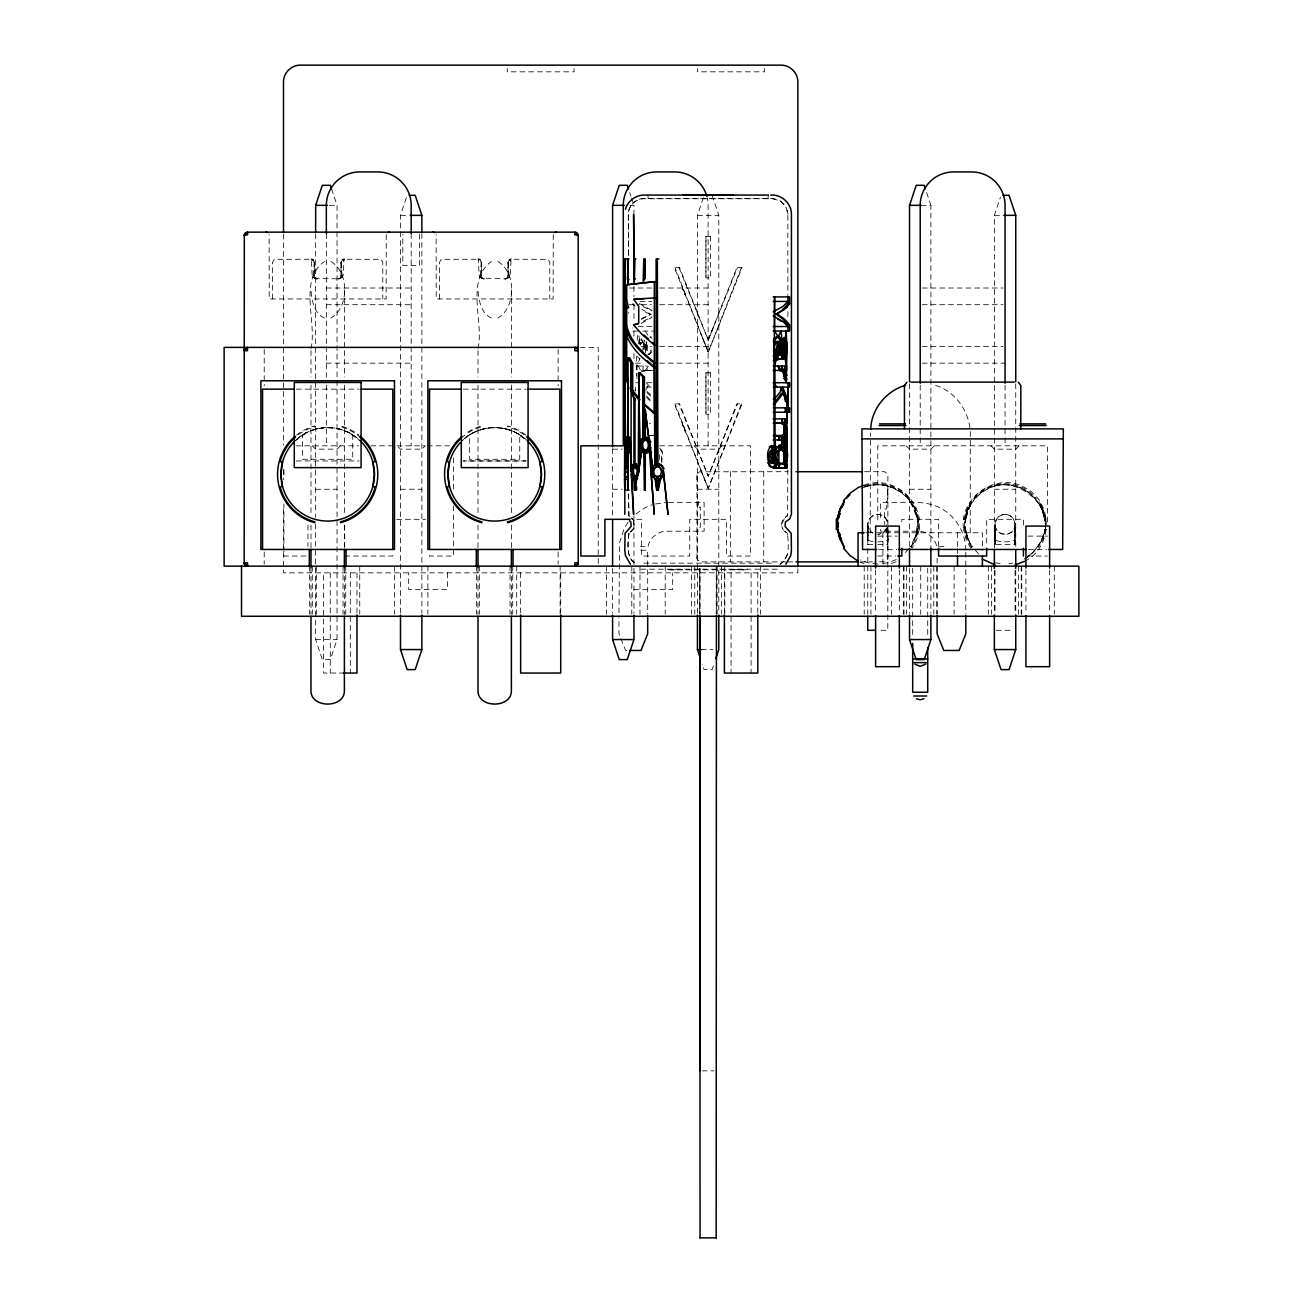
<?xml version="1.0" encoding="UTF-8"?>
<svg xmlns="http://www.w3.org/2000/svg" width="1303" height="1303" viewBox="0 0 1303 1303"><rect width="100%" height="100%" fill="white"/><g stroke="black" fill="none" stroke-linecap="round" stroke-linejoin="round"><path stroke-width="0.75" stroke-dasharray="5 3.75" d="M337.705 278.907A3.339 3.339 0 0 0 341.044 275.568L341.044 262.212L342.884 259.232L381.127 259.33L382.789 262.212L382.789 298.957M504.701 278.907A3.339 3.339 0 0 0 508.04 275.568L508.04 262.212L509.88 259.232L548.123 259.33L549.801 262.212L549.801 298.957M636.955 378.603L636.613 354.823M699.776 613.29L699.776 568.531L699.792 613.925M716.227 613.957L716.227 566.496M970.23 532.764L970.312 432.889C969.611 411.031 954.643 390.02 933.029 384.662M870.192 532.764L870.453 432.889M628.714 313.209L628.714 312.166M272.571 298.957L272.571 262.212L274.233 259.33L312.476 259.232L314.316 262.212L314.43 276.431M439.567 298.957L439.567 262.212L441.245 259.33L479.488 259.232L481.328 262.212L481.442 276.431M639.138 344.595L640.017 339.187L637.884 340.441L639.545 339.92L638.731 334.692M642.982 370.687L643.096 366.013L641.597 371.616L650.767 370.378M645.865 350.963L646.174 341.125M887.555 495.091C887.359 473.999 888.923 505.792 886.333 501.525L886.333 509.05L884.656 508.968L884.656 524.62M887.473 544.459L887.815 527.096L887.815 630.294L877.782 630.294M877.782 544.459L887.815 544.459L887.815 527.096M964.415 526.966L965.067 516.786L968.21 507.079L965.604 519.62L971.549 501.28C961.809 514.783 963.699 533.448 972.347 546.983C968.096 544.051 961.663 512.291 967.396 538.693L964.415 526.966L963.878 529.409M1027.057 557.163C1082.744 513.463 996.893 448.33 966.989 509.978L964.643 529.311L966.989 538.839L971.549 547.537L964.643 529.311L963.601 529.441C958.568 497.518 996.388 471.409 1024.451 487.436C1053.59 501.427 1053.59 547.39 1024.451 561.381M1014.728 544.459L1015.07 525.093L1015.07 544.459L995.02 544.459C995.573 535.207 990.329 515.467 1005.053 514.392C1019.76 515.467 1014.532 535.207 1015.07 544.459M995.02 544.459L995.02 525.093L995.362 539.931A10.017 2.59 0 0 0 1005.053 541.853A10.017 2.59 0 0 0 1014.728 539.931L1014.728 527.601M636.581 375.622L636.923 373.13M313.323 275.568L314.316 262.212L312.183 262.212L311.612 259.411L312.476 259.232M480.318 275.568L481.328 262.212L479.178 262.212L478.25 258.971L479.178 275.568L481.377 278.076L505.531 278.907L510.19 275.568L511.118 258.971M872.782 544.459L867.765 544.459L867.765 525.093L868.107 544.459M637.183 340.392L637.672 334.806M644.366 349.237L645.164 342.135M643.063 349.237L644.057 339.969M642.509 352.983L644.399 340.409M310.977 348.601C317.215 322.59 297.98 280.275 324.414 261.512M330.946 261.512C349.318 272.294 349.318 307.247 330.946 318.03M477.989 348.601C484.227 322.59 464.976 280.275 491.426 261.512M497.941 261.512C516.314 272.294 516.314 307.247 497.941 318.03M767.988 198.414L768.363 195.075M340.93 276.431L341.044 262.212L343.178 262.212L344.106 258.971L343.178 275.568L338.519 278.907L314.381 278.076L312.183 275.568L311.254 258.971M481.377 278.076L480.107 276.839M645.539 347.885L646.777 342.477L647.542 352.543M386.242 234.621L386.128 298.957L269.232 298.957L269.118 234.621M553.254 234.621L553.14 298.957L436.228 298.957L436.114 234.621M628.388 214.278L628.388 256.87L628.29 214.278C628.437 205.939 635.489 198.496 643.926 198.414L772.304 198.414L778.689 200.01M867.765 544.459C868.303 535.207 863.075 515.467 877.782 514.392C883.157 514.359 887.848 519.05 887.815 524.409M1015.07 524.409A10.017 10.017 0 0 1 1000.036 533.09A10.017 10.017 0 0 1 1000.036 515.727A10.017 10.017 0 0 1 1015.07 524.409C1015.558 537.276 994.547 537.276 995.02 524.409M781.963 523.203L784.601 518.301M646.467 349.839L647.428 343.715M872.782 541.511A10.017 2.59 0 0 1 868.107 539.931L868.107 527.601M995.362 539.931L995.362 527.601M1014.728 529.344L1015.07 527.096M636.874 369.971L636.874 366.013L639.985 358.39M887.473 532.113L887.815 530.272M1014.728 532.113L1015.07 530.272M864.883 486.964C876.854 482.599 890.861 484.814 901.106 492.322C911.172 490.71 925.423 548.319 914.625 507.079C918.696 516.949 920.113 528.839 915.455 538.693C921.384 511.981 914.641 543.872 910.488 546.983L918.208 529.311L915.846 509.978L911.286 501.28L918.208 519.506L915.504 536.673L911.286 547.537L915.846 538.839L918.208 529.311L919.234 529.441C923.778 500.222 891.545 473.95 864.036 485.302M659.693 459.568L659.432 452.581M638.389 343.699L639.219 340.637L639.268 344.432M661.484 461.001L661.598 451.946L659.888 448.085M645.588 352.608L646.581 342.819M919.234 529.441L916.823 539.214L912.149 548.123M640.148 345.279L642.721 341.842L642.363 337.477M628.795 533.464C628.193 543.563 625.407 557.863 636.043 564.085M787.843 469.797L787.566 515.874C781.881 518.138 779.813 525.321 783.494 530.256M887.473 535.728L887.815 534.425M1014.728 535.728L1015.07 534.425M963.601 519.376L964.643 519.506C969.269 497.388 991.469 479.683 1014.548 485.824C1027.025 489.114 1037.432 498.332 1042.205 510.32C1047.905 531.933 1043.898 513.968 1041.879 507.079L1046.211 519.408M650.881 350.816L651.191 352.559L648.829 354.335L651.223 349.693M646.777 342.477L645.816 345.507L646.939 350.947M400.493 613.045L400.493 215.353L407.171 195.32M331.565 188.935L337.037 205.337L337.037 639.545L330.359 659.595L322.33 659.595L315.652 639.545L315.652 523.887M697.431 613.045L697.431 215.353L704.109 195.32M713.344 665.963L712.122 669.612L704.109 669.612L702.284 664.139M994.352 548.123L994.352 215.353L1000.427 197.144M507.926 276.431L508.04 262.212L510.19 262.212L510.743 259.411L509.88 259.232M661.729 462.956L662.527 451.946L659.725 447.01M741.423 267.522L708.229 352.087L674.351 267.522L679.563 267.522L708.229 339.969L737.482 267.522M741.423 403.849L708.229 488.413L674.351 403.849L679.563 403.849L708.229 476.295L737.482 403.849M787.843 514.408L785.562 517.649M629.088 532.992C627.932 542.732 625.619 556.837 635.196 563.531M678.977 267.522L708.229 339.969L736.879 267.522L742.091 267.522L708.229 352.087L700.591 333.356M708.229 339.969L714.793 323.91M700.591 469.666L708.229 488.413L742.091 403.849L736.879 403.849L708.229 476.295L678.977 403.849M628.812 210.255C630.636 203.643 636.955 198.789 643.812 198.756L772.418 198.756L780.188 200.825L785.856 206.509M787.419 554.655L783.396 561.609L780.188 564.085M886.463 529.425A10.017 10.017 0 0 1 877.782 534.425L882.799 533.09L887.473 526.998M963.878 519.408L965.067 516.786M342.884 259.232L343.748 259.411M1024.158 559.166C1035.51 552.977 1041.814 541.299 1045.462 529.311C1045.071 519.799 1044.908 509.522 1038.556 501.28L1043.117 509.978L1044.012 516.982L1046.488 519.376M877.782 541.853A10.017 2.59 0 0 0 887.473 539.931L887.815 539.263M628.079 522.194L624.17 528.578L619.544 542.797L618.958 613.876M645.62 390.167L647.526 387.105L646.451 382.724L651.956 382.724M697.398 490.465L697.056 474.178L699.418 471.816L787.924 471.702M339.741 278.712C335.816 279.445 343.341 278.076 343.178 275.568L341.044 275.568M506.737 278.712C502.811 279.445 510.353 278.076 510.19 275.568L508.04 275.568M645.18 370.394L648.601 366.013L646.793 370.378L641.662 370.687M639.398 343.487L642.721 341.842M908.745 548.726L904.135 554.15M340.376 445.821L337.037 449.16L315.652 449.16L312.313 445.821M722.139 445.821L718.8 449.16L697.431 449.16L694.092 445.821M934.235 445.821L930.896 449.16L909.527 449.16L906.188 445.821M1019.076 445.821L1015.737 449.16L994.352 449.16L991.013 445.821M648.503 354.155L650.506 353.455L647.689 354.563M635.799 514.05L645.034 507.698L651.956 504.831M295.944 440.17C313.225 422.954 343.927 423.703 360.752 441.245L348.438 432.417M779.943 564.378C790.546 558.075 788.331 543.628 787.435 533.464L784.601 531.201M294.608 441.245L306.922 432.417M1025.086 558.498L1031.39 554.15L1037.742 546.983L1042.205 538.497L1045.022 529.262L1042.709 538.693L1043.768 536.983L1045.674 526.966L1046.211 529.409M630.668 531.836L634.072 527.731L633.567 520.418M896.252 559.59L887.652 562.831L881.74 563.58M342.005 259.867L344.383 258.874M510.239 259.085L509.001 259.867L511.379 258.874M641.239 323.356L651.337 317.753M641.255 319.414L651.011 314.202L641.923 309.511M473.917 432.417L469.634 434.827L469.634 459.275L519.734 459.275L519.734 434.827C501.785 423.589 476.491 425.837 461.62 441.245C479.048 423.117 510.434 423.214 527.748 441.245L515.451 432.417M641.548 318.551L651.011 314.202M643.21 321.255L651.907 316.873M630.359 532.161L634.317 527.813L633.763 520.255M887.555 531.64L886.333 532.064L886.333 524.539M697.398 502.111L698.62 501.704L698.62 508.3L700.281 506.753L700.281 526.835L699.418 528.709L697.919 528.481L697.398 534.556M650.083 352.494L651.581 351.875M861.12 488.544C881.773 478.022 906.269 490.368 915.846 509.978L918.208 519.506L919.234 519.376M891.545 563.515L897.197 561.381M639.968 342.787L641.385 342.738M342.249 276.839L340.979 278.076M509.261 276.839L507.991 278.076M313.632 429.713L317.981 428.557M480.628 429.713L484.993 428.557M312.134 259.085L313.355 259.867L310.977 258.874M655.604 503.968L666.729 502.502M478.624 259.411L480.367 259.867L477.989 258.874M943.958 546.169L936.857 547.276C935.554 538.269 927.166 531.103 918.061 531.217L880.649 531.217L880.649 529.295M777.223 569.183L639.007 569.183M1008.994 563.58L1012.936 563.075M670.589 569.834L682.625 569.509M668.602 569.834L747.629 569.834M647.005 370.378L643.91 370.394L653.65 370.378M648.324 435.642L653.65 435.625L650.897 435.609M329.252 205.337L337.037 205.337M630.082 205.337L633.958 205.337L633.958 213.448M921.188 205.337L930.896 205.337L930.896 548.237M400.493 215.353L408.262 215.353M697.431 215.353L718.8 215.353L718.8 613.045M994.352 215.353L1004.076 215.353M317.655 278.907A3.339 3.339 0 0 1 314.316 275.568L312.183 275.568C311.857 278.125 319.577 279.445 315.619 278.712M484.667 278.907A3.339 3.339 0 0 1 481.328 275.568L479.178 275.568C478.852 278.125 486.573 279.445 482.631 278.712M326.336 288.012L411.178 288.012M629.333 288.012L651.549 288.012M659.627 288.012L708.115 288.012M922.231 288.012L1003.033 288.012M639.985 301.433L651.826 301.433M633.763 303.974L632.248 303.974L636.304 306.889M326.336 304.707L411.178 304.707M629.333 304.707L639.431 304.707M641.451 304.707L651.549 304.707M659.627 304.707L708.115 304.707M922.231 304.707L1003.033 304.707M638.063 326.516L651.858 326.516M637.998 331.076L632.248 331.076L632.248 327.933M642.916 331.076L653.65 331.076M641.451 346.451L651.549 346.451M659.627 346.451L708.115 346.451M922.231 346.451L1003.033 346.451M580.193 347.38L598.224 347.38L598.224 442.597M326.336 363.162L411.178 363.162M635.392 363.162L643.47 363.162M659.627 363.162L708.115 363.162M922.231 363.162L1005.053 363.162M636.874 366.013L647.396 366.013M635.652 382.724L639.398 382.724M646.288 387.105L652.249 387.105M296.302 389.141L359.058 389.141M463.314 389.141L526.054 389.141M296.042 445.821L358.667 445.821M370.785 445.821L425.315 445.821L421.863 449.16L400.493 449.16L397.154 445.821M427.335 445.821L449.568 445.821M659.627 445.821L750.528 445.821L750.528 556.039L726.488 556.039L726.488 519.311L689.743 519.311L689.743 556.039L641.646 556.039L641.646 519.311L631.971 519.311M612.589 449.16L622.313 449.16M296.302 460.953L359.058 460.953M864.508 471.702L884.656 471.702L887.88 474.178L887.88 559.41L885.519 561.772L874.59 561.886M315.652 489.244L337.037 489.244M400.493 489.244L421.863 489.244M612.589 489.244L622.313 489.244M697.431 489.244L718.8 489.244M909.527 489.244L930.896 489.244M994.352 489.244L1015.737 489.244M668.683 502.502L704.125 502.502L704.125 531.217L666.729 531.217C657.624 531.103 649.22 538.269 647.917 547.276L640.832 546.169L640.506 550.257L647.689 550.257L647.689 613.876M396.682 519.311L425.69 519.311M865.811 532.764L874.199 532.764M876.821 532.764L982.381 532.764L982.381 550.436M877.603 536.103L897.36 536.103M1027.904 536.103L1047.661 536.103M878.678 549.459L896.887 549.459M1028.376 549.459L1046.57 549.459M305.977 556.039L283.924 556.039L283.924 503.935M344.709 556.039L392.806 556.039L392.806 552.179M877.782 556.039L895.829 556.039M1027.432 556.039L1047.465 556.039M785.921 561.886L700.281 561.886L697.056 559.28L697.398 545.68M787.924 561.886L793.983 561.886M860.485 561.886L872.57 561.886M643.812 563.157L772.418 563.157M633.942 589.542L672.69 589.542L672.69 572.848M996.372 630.294L1013.718 630.294M315.652 639.545L337.037 639.545M701.307 649.562L712.969 649.562M626.662 650.458L625.635 650.458L618.958 633.763L618.958 615.863M344.595 673.048L323.567 673.048L323.567 572.848M702.203 1070.854L714.011 1070.854M649.415 435.625L653.65 435.625M648.014 370.378L646.793 370.378L649.594 370.378M649.415 423.263L650.637 423.263M733.605 569.509L745.642 569.834M1046.488 529.441L1045.462 529.311L1043.117 538.839L1038.556 547.537L1038.54 545.664M995.183 562.831L1001.095 563.58M877.782 564.069L867.928 562.831L860.534 559.899M650.311 336.842L651.207 336.94M504.375 428.557L508.74 429.713M337.379 428.557L341.728 429.713M860.273 562.098L864.036 563.515M491.426 318.03C480.856 313.437 478.706 299.983 477.989 289.771M324.414 318.03C313.844 313.437 311.694 299.983 310.977 289.771M649.855 314.202L642.249 310.407M643.047 306.612L651.891 310.928M651.288 310.065L639.398 303.518M650.034 336.94L651.907 338.21M639.643 359.025L637.46 356.485M779.943 200.548L785.725 206.346L787.843 214.278L787.843 295.39M631.727 518.024L632.883 519.017M631.629 518.301L632.721 519.245M647.005 392.659L650.995 396.389M646.923 391.405L652.135 396.389M313.111 276.839L314.381 278.076M646.614 397.448L650.849 401.568M646.467 396.079L651.989 401.568M978.7 554.15L974.09 548.726M646.451 382.724L649.839 387.105M645.18 331.076L649.024 336.728M640.392 369.971L638.307 366.013L638.307 369.971M970.686 548.123L966.012 539.214L963.601 529.441M917.768 516.786L918.957 519.408M641.662 338.992L643.601 343.52L641.385 341.842L641.141 338.927M708.229 352.087L675.019 267.522M708.229 488.413L675.019 403.849M787.94 535.077L787.126 532.992L783.347 530.484L781.735 526.298M629.284 516.721L628.29 492.111L628.649 515.874M926.645 192.583L930.896 205.337M712.122 195.32L718.8 215.353M629.707 192.583L630.929 196.232M631.532 198.056L633.958 205.337M995.02 534.425L995.362 535.728M867.765 534.425L868.107 535.728M918.42 526.966L918.957 529.409M995.02 530.272L995.362 532.113M867.765 530.272L868.107 532.113M995.02 527.096L995.362 529.344M867.765 527.096L868.107 529.344M867.765 524.409L869.117 529.425L872.782 533.09A10.017 10.017 0 0 1 871.691 516.46A10.017 10.017 0 0 1 887.473 521.819M787.419 210.255L787.94 214.278M647.868 195.075L648.242 198.414M640.245 343.243L640.359 344.415M965.816 550.257C965.784 535.191 958.308 520.516 946.141 511.623C927.28 497.502 902.279 503.838 880.649 502.502L880.649 520.581M644.887 343.52L645.457 351.11M508.04 262.212L509.05 275.568M341.044 262.212L342.037 275.568M995.02 539.263L995.362 544.459M1045.039 516.786L1045.462 523.578M1054.306 566.154L1054.306 614.25M1049.632 570.046L1049.632 613.664M1047.465 521.982L1047.465 445.821L877.782 445.821L877.782 521.982M1025.917 570.046L1025.917 613.664M1023.425 525.109L1023.425 519.311L986.68 519.311L986.68 546.38M1021.747 566.154L1021.747 614.25M1021.243 566.154L1021.243 614.25M1018.62 566.154L1018.62 614.25M1015.737 383.766L1015.737 548.123M1015.737 570.437L1015.737 613.045M1015.07 570.405L1015.07 614.316M1005.053 385.199L1005.053 435.739M1005.053 437.743L1005.053 445.821M995.02 570.405L995.02 614.316M994.352 570.437L994.352 613.045M991.469 566.154L991.469 614.25M988.342 566.154L988.342 614.25M965.816 552.244L965.816 613.876M957.51 532.764L957.51 546.511M957.51 548.482L957.51 554.378M954.105 566.154L954.105 614.25M938.583 546.38L938.583 519.311L901.839 519.311L901.839 525.109M937.101 558.221L937.101 613.876M936.906 566.154L936.906 614.25M933.779 566.154L933.779 614.25M930.896 568.531L930.896 613.176M927.72 568.173L927.72 637.346M920.716 566.154L920.716 614.25M920.211 385.199L920.211 435.739M920.211 437.743L920.211 445.821M912.686 568.173L912.686 637.346M909.527 383.896L909.527 548.237M909.527 568.531L909.527 613.176M906.627 566.154L906.627 614.25M904.005 566.154L904.005 614.25M903.516 566.154L903.516 614.25M899.331 570.046L899.331 613.664M891.366 566.154L891.366 614.25M887.473 527.601L887.473 539.931M882.913 532.764L882.913 564.199M875.616 570.046L875.616 613.664M870.941 566.154L870.941 614.25M867.765 548.449L867.765 614.316M864.215 566.154L864.215 614.25M797.859 568.776L797.859 572.848L283.5 572.848L283.5 505.89M787.94 311.612L787.843 317.704M764.47 68.489L764.47 71.828L697.659 71.828L697.659 68.489M763.753 471.702L763.753 561.886M760.561 566.154L760.561 614.25M757.792 572.848L757.792 614.918M751.098 572.848L751.098 673.048M731.064 572.848L731.064 673.048M730.348 471.702L730.348 561.886M724.81 566.154L724.81 614.25M724.387 572.848L724.387 614.918M721.471 566.154L721.471 614.25M717.139 566.154L717.139 614.25M716.455 568.531L716.455 613.29M708.115 445.821L708.115 205.337A33.406 33.406 0 0 0 707.382 198.382M705.965 236.478L705.965 277.881M705.965 372.788L705.965 414.191M700.004 568.531L700.004 613.925M696.942 475.041L696.942 558.547M694.76 566.154L694.76 614.25M691.421 566.154L691.421 614.25M665.198 566.154L665.198 614.25M639.985 566.154L639.985 614.25M633.958 286.497L633.958 296.644M633.958 304.755L633.958 320.994M633.958 331.141L633.958 337.233M633.958 353.455L633.958 359.547M633.958 515.776L633.958 613.176M631.792 566.154L631.792 614.25M612.589 448.818L612.589 517.307M612.589 568.531L612.589 613.176M606.579 566.154L606.579 614.25M598.224 444.616L598.224 564.134M574.086 68.489L574.086 71.828L507.274 71.828L507.274 68.489M560.713 572.848L560.713 614.918M560.143 566.154L560.143 614.25M558.14 349.416L558.14 385.867M558.14 551.983L558.14 564.134M520.646 572.848L520.646 614.918M516.721 566.154L516.721 614.25M512.714 566.154L512.714 614.25M511.379 289.771L511.379 348.601M511.379 350.637L511.379 377.007M511.379 385.118L511.379 514.978M511.379 525.109L511.379 549.459M511.379 567.717L511.379 614.348M510.043 566.154L510.043 614.25M481.328 262.212L481.328 275.568M479.325 566.154L479.325 614.25M477.989 350.637L477.989 377.007M477.989 385.118L477.989 514.978M477.989 525.109L477.989 549.459M477.989 567.717L477.989 614.348M476.654 566.154L476.654 614.25M453.607 457.842L453.607 489.912M453.607 505.939L453.607 556.039L429.55 556.039L429.55 552.179M447.418 572.848L447.418 589.542L408.67 589.542L408.67 572.848M427.889 566.154L427.889 614.25M421.863 233.628L421.863 613.045M419.533 234.117L419.533 265.551L402.839 265.551L402.839 234.117M411.178 233.563L411.178 344.774M411.178 346.793L411.178 445.821M394.483 566.154L394.483 614.25M359.742 566.154L359.742 614.25M356.973 572.848L356.973 614.918M350.295 572.848L350.295 673.048M345.718 566.154L345.718 614.25M344.709 525.109L344.709 546.38M344.383 289.771L344.383 348.601M344.383 350.637L344.383 377.007M344.383 385.118L344.383 514.978M344.383 525.109L344.383 549.459M344.383 567.717L344.383 614.348M343.047 566.154L343.047 614.25M330.262 572.848L330.262 673.048M326.336 233.563L326.336 344.774M326.336 346.451L326.336 377.267M326.336 385.199L326.336 445.821M316.32 566.154L316.32 614.25M315.652 233.742L315.652 517.307M314.316 262.212L314.316 275.568M312.313 566.154L312.313 614.25M310.977 350.637L310.977 377.007M310.977 385.118L310.977 514.978M310.977 525.109L310.977 549.459M310.977 567.717L310.977 614.348M309.642 566.154L309.642 614.25M307.98 525.109L307.98 546.38M283.924 469.878L283.924 477.892M283.5 234.019L283.5 445.023M283.5 469.373L283.5 479.52M264.216 349.416L264.216 385.867M264.216 551.983L264.216 564.134M464.617 438.492A46.761 46.761 0 0 1 524.751 438.492M461.181 438.231A49.237 49.237 0 0 1 481.947 426.749L481.719 425.918A50.1 50.1 0 0 0 464.943 433.997M523.92 434.697A49.237 49.237 0 0 0 507.421 426.749L507.649 425.918A50.1 50.1 0 0 1 525.923 435.137M297.621 438.492A46.761 46.761 0 0 1 357.739 438.492M298.452 434.697A49.237 49.237 0 0 1 314.935 426.749L314.707 425.918A50.1 50.1 0 0 0 296.433 435.137M361.175 438.231A49.237 49.237 0 0 0 340.425 426.749L340.653 425.918A50.1 50.1 0 0 1 358.928 435.137M864.394 485.97A40.702 40.702 0 0 1 909.152 498.463M865.045 486.85A39.66 39.66 0 0 1 916.758 516.982M973.683 498.463A40.702 40.702 0 0 1 1036.406 498.463M966.093 516.982A39.66 39.66 0 0 1 1044.012 516.982M635.343 387.105L635.212 390.981L635.343 387.105M887.88 538.106L887.555 544.703L887.88 538.106M684.319 292.084L682.495 288.68L685.492 295.716L684.319 292.084M684.319 428.41L682.495 424.99L685.492 432.026L684.319 428.41M509.815 259.395L509.212 260.535L510.548 259.867L509.815 259.395M312.557 259.395L311.824 259.867L313.16 260.535L312.557 259.395M304.299 433.818L302.622 434.827L302.622 459.275L352.738 459.275L352.738 434.827C338.161 425.853 319.251 425.478 304.299 433.818M710.542 236.478L705.917 236.478L705.917 277.881L710.542 277.881L710.542 236.478M479.471 259.232L478.51 259.232L479.471 259.232M710.542 372.788L705.917 372.788L705.917 414.191L710.542 414.191L710.493 372.788M526.054 460.953L463.314 460.953L526.054 460.953"/><path stroke-width="1.5" d="M624.609 472.777L624.707 477.126L626.434 477.273L624.772 477.273L624.772 466.002L626.434 466.002L624.707 466.132L624.609 477.957L624.74 490.042L626.515 490.042M624.707 477.126L624.788 327.819M624.805 514.408L625.049 300.146L626.71 300.146L628.502 307.427L625.049 309.006L628.502 307.427M630.017 450.186C625.147 454.258 624.821 436.31 629.919 439.86M638.877 398.164L632.704 390.395L632.704 363.211L629.675 357.82L628.079 357.82L628.079 437.238L630.229 443.704L633.616 514.408L631.141 473.526M630.277 445.105L631.059 471.637L631.173 363.211L628.079 357.82M716.178 1237.85L716.422 615.309M774.568 370.378L773.233 370.378L782.859 370.492L786.132 382.724L787.061 349.253L786.132 331.076L785.253 338.503L784.113 338.08M655.393 413.572L644.448 404.174L644.448 377.202L640.115 372.658L638.731 372.658L638.519 471.637L637.574 476.491L635.001 479.488L635.001 490.042L637.02 477.582M785.286 369.971L785.286 366.013L783.917 369.971L783.852 376.551L785.367 371.094L787.061 375.622M639.74 444.095L642.9 437.629L643.161 377.202L638.731 372.658L639.74 444.095L638.519 471.637L638.731 399.728L631.173 390.395L631.173 363.211L632.704 363.211M782.745 387.105L786.865 397.594L786.865 468.005L775.497 468.021L774.536 449.633L776.995 446.392M783.364 434.779L781.328 440.023L781.702 435.609L784.569 435.169L784.536 424.289L783.005 424.289L782.061 418.866L781.702 423.394L783.95 423.736L780.236 423.247L783.95 423.736L785.644 428.068A6.694 2.508 90 0 1 785.562 432.694L783.901 435.528L778.64 435.642L778.901 440.023L782.696 439.958L784.308 438.59L784.015 422.84L785.286 418.866L785.286 422.84M624.772 477.273L625.049 462.76M876.658 549.459L862.586 549.459L861.918 428.882L1063.329 428.882L1062.662 549.459L1048.589 549.459M785.758 455.35L784.65 451.229L780.35 449.665L777.109 451.017L775.464 454.942A6.971 3.958 90 0 0 775.546 459.161L778.591 463.656L784.194 464.047L785.416 462.809L785.742 464.047C794.716 439.502 767.272 440.609 776.555 463.64L773.102 463.282L773.265 445.952L769.193 447.01M780.35 449.665L780.399 445.121L778.852 445.317L778.868 462.956L783.315 463.64L785.465 460.073A6.629 2.525 89.8 0 0 785.79 455.333M787.061 349.253L785.742 358.374L778.184 359.302L778.2 341.5L776.653 341.549C766.294 357.95 795.53 359.742 783.836 341.842L784.097 337.477L786.165 340.262L786.979 345.865L785.4 345.865L783.869 338.715M625.603 470.236L626.059 442.336L627.46 437.238L628.079 385.004L625.049 375.736L625.049 284.982L654.318 281.627L654.318 413.572L643.161 404.174L643.731 437.531L645.083 437.238L645.083 409.403L643.796 409.403L645.294 410.754L652.396 466.458L650.979 471.637L654.236 514.408L651.125 473.526M625.961 445.105L624.837 490.042L624.626 478.657M627.085 436.798L627.02 451.033M784.308 438.59L786.475 436.896L786.23 449.486L786.996 429.224L785.562 422.84M627.753 450.74L627.753 439.469L627.753 450.74L629.479 445.105L628.03 439.567L628.095 450.594M784.927 436.814L784.39 423.687L784.65 437.775L785.172 426.912L786.426 425.332L784.699 424.648L786.246 424.583M785.725 448.151L784.992 439.616L784.813 446.636L786.165 437.938L785.725 448.151L784.194 448.199L785.481 456.359L784.194 464.047L785.286 468.005L786.865 468.005L786.865 464.047L784.194 464.047L784.667 449.502M784.748 462.467L785.562 449.877L786.67 451.359L785.09 451.359M631.059 471.637L632.737 464.699L636.467 463.77M779.308 341.712L779.259 342.608L776.653 341.549L779.911 342.477L781.621 354.888L784.243 354.774M626.515 258.971L624.707 258.971L624.658 471.637M658.813 466.099C637.102 474.259 674.351 484.911 658.813 466.099L658.943 463.77L657.934 463.77L657.315 258.971M779.617 349.839L780.139 354.888C783.934 351.549 779.259 326.678 773.265 341.402M782.321 341.842L782.484 338.927M651.484 474.895L655.1 479.178L656.712 490.042L658.341 490.042L658.943 479.488L661.175 478.478M628.632 451.001L628.697 449.991M774.096 352.82L773.998 339.236L774.096 352.82L775.122 355.149L776.49 355.149L774.259 347.347L774.568 296.905L774.568 331.076L778.2 336.728C784.976 338.927 781.132 350.132 783.201 354.872L781.1 331.076L778.2 336.728L775.35 339.236L774.226 344.611L774.519 463.559L774.568 356.094L776.49 355.149M639.985 447.841L638.486 472.631L641.451 451.213L639.692 445.105L638.731 372.658M836.624 529.409L837.796 516.786L840.956 507.079M839.735 513.643L837.373 519.506L836.347 519.376L836.347 529.441L837.373 529.311L844.295 547.537L839.735 538.839L837.373 529.311L838.448 522.926M635.001 490.042L635.717 479.113M779.536 342.819L779.797 339.155L780.969 338.519L780.823 340.002L779.797 339.155L780.139 354.888M641.141 443.867C640.701 456.75 652.673 449.242 646.581 439.925L648.78 441.831L649.464 446.082L647.966 449.6L645.816 450.74L642.998 448.265L642.656 442.939L645.083 439.6L648.275 441L643.812 439.6L641.141 443.867L643.405 438.248L645.083 437.238L645.816 439.469L644.562 439.567L645.816 439.469M661.044 477.794L657.934 490.042L657.934 479.488C665.296 477.778 665.312 465.48 657.934 463.77M773.102 463.282L770.969 462.76L773.102 463.282L772.891 450.252L771.979 450.708L772.207 463.168L770.969 462.76C768.2 459.519 767.614 452.695 771.604 450.252L772.891 450.252L773.265 445.952C765.366 447.76 767.614 458.998 769.079 464.878M771.604 450.252L771.962 445.952M870.746 429.176C871.251 409.142 886.398 390.705 905.536 385.281M638.323 473.885L641.451 451.213C644.448 455.366 650.669 451.929 650.897 447.418M626.743 437.254L627.004 439.323L627.574 437.401L629.675 437.238L628.062 446.229L630.098 452.564M782.696 450.659L783.282 446.636L780.399 445.121L781.344 449.779L781.914 445.512L783.119 451.245M630.147 447.352L628.079 452.972L628.079 490.042M635.001 258.971L634.284 283.305L633.616 214.278L633.926 278.728L635.408 278.728M780.774 343.52L781.686 354.872L779.21 354.563L780.627 345.507L779.911 342.477M783.885 460.171L783.608 452.336M627.997 451.359L627.492 445.659L627.085 451.441M786.817 378.603L786.589 379.971L785.106 378.44L785.416 374.352L783.917 369.971L786.865 369.971L785.172 358.944M626.368 451.359L626.091 445.789M245.909 565.404L247.521 565.714L245.844 565.714A3.339 3.339 0 0 1 244.182 562.815L244.622 564.492L247.521 566.039L245.159 565.176L244.622 564.004L247.521 566.154L247.521 562.815L244.182 562.815L244.296 235.306L247.521 234.784L247.521 232.146L574.851 232.146A3.339 3.339 0 0 1 578.19 235.501L578.19 562.815L577.213 565.176L574.851 566.154L574.851 562.815L578.19 562.815A3.339 3.339 0 0 1 575.714 566.039L574.851 565.714L577.734 564.004L575.714 566.039M774.487 462.353L773.396 453.656L774.047 450.822L775.904 449.6L774.568 440.023L773.233 440.023L784.992 439.616L782.826 440.023L781.865 445.121L781.784 440.023L777.696 440.007L780.855 440.023M783.836 433.492L783.852 426.553M778.608 468.021L780.171 463.982M785.4 345.865C784.715 349.758 787.484 358.667 781.67 359.286L784.113 351.582L783.608 343.373M630.554 448.835L630.88 442.808L629.17 439.925L628.86 440.984L630.457 441M779.617 359.302L773.233 360.622L774.992 359.84L776.572 353.455L779.21 354.563L780.839 347.885M838.269 517.666L839.197 513.903M838.806 517.763L839.718 514.034M778.901 440.023L780.236 435.642L783.201 435.609M315.652 231.722L315.652 205.337L322.33 185.303L330.359 185.303L331.565 188.935M421.863 615.081L421.863 649.562L415.185 669.612L407.171 669.612L400.493 649.562L400.493 615.081M612.589 446.799L612.589 205.337L619.267 185.303L627.28 185.303L628.502 188.935M633.958 615.195L633.958 639.545L627.28 659.595L619.267 659.595L612.589 639.545L612.589 615.195M715.77 658.683L718.8 649.562L718.8 615.081M909.527 381.86L909.527 205.337L916.204 185.303L924.218 185.303L925.439 188.935M930.896 615.195L930.896 639.545L924.218 659.595L916.204 659.595L909.527 639.545L909.527 615.195M1015.737 615.081L1015.737 649.562L1009.059 669.612L1001.046 669.612L994.352 649.562L994.352 615.081M643.796 452.972L644.301 490.042L645.294 490.042L645.294 452.972L648.601 450.268L649.969 445.105L652.396 466.458L656.109 463.77L658.031 466.002C652.396 466.637 652.396 476.654 658.031 477.273L656.761 477.175L660.328 475.383L661.582 471.637L660.035 467.516L656.761 466.099L658.031 466.002M627.623 436.44L627.052 438.052L625.929 437.385M839.767 513.105A39.66 39.66 0 0 0 838.823 516.982L839.735 509.978L844.295 501.28L839.735 509.978L837.373 519.506L838.204 526.901M774.536 449.633L774.047 450.822L775.399 450.822M625.456 209.311C627.671 201.183 635.392 195.189 643.812 195.075L768.363 195.075M785.286 464.047L785.286 468.005L773.396 467.907L774.959 467.972L769.079 465.725L773.396 467.907L775.187 463.64L775.285 448.313L775.301 449.437L776.669 448.281M836.624 519.408L837.796 516.786M645.294 277.669L643.112 282.458L643.796 258.971L645.083 258.971L645.083 277.783L643.796 277.783L645.294 277.669L644.79 258.971M772.891 450.252L770.741 450.675L771.979 450.708L770.106 455.806L772.239 462.76M627.753 439.469L629.365 439.469L629.072 437.238L627.671 442.792A8.29 1.531 90 0 0 627.606 446.522C630.115 454.421 626.075 454.926 626.01 446.994M663.667 475.302L662.152 477.615M628.697 447.629L627.509 443.248L626.727 451.099M784.992 377.968L784.943 371.925L783.917 375.687L782.973 371.485L783.917 369.971M625.929 467.696L625.082 467.516L625.749 466.458M244.427 349.448L247.521 347.38L578.19 347.38M660.084 479.113L659.025 479.146M777.435 342.021L776.49 349.693L779.21 354.563M627.46 439.6L626.417 445.105L627.443 450.594M774.438 402.741L781.621 393.343L783.119 393.343L786.865 403.311M785.807 564.215L790.774 555.599L791.426 550.632L791.214 533.432L785.058 526.298L785.367 521.998L789.667 518.985L791.426 514.408L791.426 214.278C791.54 203.398 781.474 194.212 770.692 195.075M577.734 348.292L578.076 347.852A3.339 1.678 0 0 0 577.734 347.445M783.119 393.343L774.568 404.321L773.233 404.321M773.233 296.905L789.585 296.905L789.585 303.974L784.341 309.56L776.165 314.202L787.224 306.889L782.875 309.511L787.957 303.974L787.957 296.905M773.233 387.105L780.269 387.105L781.719 390.167L774.568 398.881L773.233 398.881M843.432 500.694L850.11 493.153L858.384 487.436L864.036 485.302M636.076 480.921C635.848 476.637 631.385 472.028 634.496 467.077C636.695 463.282 629.691 469.617 632.02 472.777C636.776 486.1 641.695 467.972 635.408 463.77L632.721 469.324A8.274 3.241 90 0 0 632.606 473.038L633.747 477.761L635.408 479.488M776.751 350.816L775.725 351.875L777.386 352.494M637.835 478.445L633.926 479.488L631.32 474.895M925.521 664.155L920.211 666.37L914.901 664.155M782.451 463.184L784.031 463.135M247.521 347.836L244.622 349.546L247.521 347.38L247.521 350.719L244.182 350.719L244.622 349.057A3.339 3.339 0 0 1 246.658 347.494L247.521 347.836L244.296 347.852A3.339 1.678 0 0 1 245.159 347.103M779.227 370.378L784.422 371.404L785.009 379.971L786.589 379.971M657.152 273.174L657.152 463.77L654.106 465.66L652.363 469.324A8.274 6.075 89.9 0 0 652.168 473.038L654.236 477.761L657.152 479.488L657.152 490.042L658.031 477.273L658.341 490.042M245.844 234.035L247.521 233.123L245.844 232.993L245.844 234.035L247.521 233.823A3.339 1.678 0 0 0 244.182 235.501A3.339 3.339 0 0 1 247.521 232.146M626.32 464.161L624.658 464.129M649.236 451.082L648.259 451.506L649.953 450.007M782.077 370.752L784.422 371.404M906.888 382.235L904.445 385.46L904.445 428.882M387.805 232.602L389.467 232.146M554.801 232.602L556.479 232.146M923.974 698.75L920.211 699.76L916.449 698.75M626.157 437.694L627.036 440.414L628.665 440.414L628.665 437.629L627.101 437.596M771.979 450.708L769.992 451.473L771.181 451.587M1015.037 564.948L1024.451 561.381M638.437 323.779L633.567 324.968L642.607 335.001L654.318 345.051M634.756 464.161L633.307 464.129M633.567 324.968L638.731 323.193L638.731 306.449L633.73 299.348L655.393 297.784M775.122 355.149L773.233 356.094L774.568 356.094M778.689 341.451L777.875 341.712L778.787 343.243M656.044 464.161L654.79 464.568L654.318 363.179C641.89 353.211 628.73 341.777 625.049 325.555L626.71 325.555C630.261 341.663 643.145 353.178 655.393 363.179M652.575 477.077L653.487 476.784M624.837 479.488L625.766 479.211M645.294 452.972L647.51 452.581M625.049 284.982L655.393 281.627M628.079 452.972L629.219 452.678M628.665 440.414L628.046 438.704L626.417 438.72L627.101 448.916M626.32 443.541L627.297 443.329M635.001 479.488L636.467 479.488M631.922 477.077L633.339 476.784M626.385 450.545L627.965 450.252M784.895 341.451L784.943 356.37L786.426 356.729L784.618 357.527L784.325 339.529L785.742 339.269M624.609 477.077L626.287 476.784M627.688 443.313L626.059 443.313M627.492 445.659L625.847 445.659M785.318 439.355L783.461 439.632L784.992 439.616M778.005 359.351L774.129 359.954M777.793 336.858L779.227 336.858M633.926 278.728L635.001 278.598M778.2 336.728L776.8 336.728M777.907 450.301L778.754 450.235L776.718 457.744L778.868 462.956M644.04 298.566L633.73 299.348M635.929 466.002L634.463 466.002L637.2 470.432L636.483 475.383L634.463 477.273L635.929 477.273M640.718 440.235L642.118 440.137M641.337 439.16L642.705 439.095M733.605 195.075L682.625 195.075M640.848 450.235L645.083 452.972L645.083 490.042L645.066 450.594M781.784 440.023L782.826 440.023L783.983 445.838M780.725 423.247L773.233 423.263L780.236 423.247M774.568 435.625L777.647 435.625L773.233 435.625L780.09 435.642M770.985 446.603L769.715 446.62L770.822 446.131M783.168 359.286L781.246 359.286M409.175 195.32L415.185 195.32L421.863 215.353L421.863 231.592M1003.049 195.32L1009.059 195.32L1015.737 215.353L1015.737 381.746M315.652 205.337L327.314 205.337M612.589 205.337L624.251 205.337M909.527 205.337L921.188 205.337M410.217 215.353L421.863 215.353M1004.076 215.353L1015.737 215.353M629.072 258.971L627.46 258.971L628.193 284.135L628.079 258.971L627.46 279.656L629.072 279.656M633.926 258.971L635.75 258.971M658.943 258.971L656.109 258.971L656.109 463.77M773.233 301.433L788.25 301.433L782.647 306.612L773.233 311.792M787.957 303.974L789.585 303.974M773.233 315.994L782.533 321.255L788.12 326.516L773.233 326.516M776.165 314.202L782.598 318.763L787.957 324.773L789.585 324.773L789.585 331.076L773.233 331.076M626.71 330.278L625.049 330.278C628.746 346.451 641.907 357.804 654.318 367.707M779.503 338.519L780.969 338.519L779.031 337.803M785.106 342.689L786.67 342.689M244.182 347.38L224.132 347.38L224.132 566.154L1078.868 566.154L1078.868 616.27L241.511 616.27L241.511 566.154M782.647 349.237L781.165 349.237L781.67 359.286M773.347 350.312L774.682 350.312M785.155 353.862L783.624 353.862L784.732 354.497L784.797 342.77L784.553 343.813L783.233 342.722M784.194 358.374L785.742 358.374M773.233 366.013L786.865 366.013M781.377 370.492L783.575 370.752M625.049 375.736L626.71 375.736L628.486 381.307M644.448 377.202L643.161 377.202L642.9 437.629L646.565 437.238L649.806 439.958L645.294 437.238L645.294 410.754L643.161 404.174L644.448 404.174M783.559 378.44L785.106 378.44M910.944 382.121L1014.32 382.121M629.072 388.261L627.46 388.261L628.079 389.63M294.283 389.141L262.554 389.141L262.554 549.459M361.078 389.141L392.806 389.141L392.806 549.459M461.278 389.141L429.55 389.141L429.55 549.459M528.09 389.141L559.818 389.141L559.818 549.459M780.253 390.167L781.719 390.167M633.926 463.77L633.926 398.799L631.173 390.395L632.704 390.395M777.077 387.105L773.233 382.724L789.585 382.724L789.585 387.105L781.246 387.105L785.286 397.594L786.865 397.594L786.865 422.84L782.435 423.736L783.95 423.736M635.408 398.799L633.926 398.799L635.001 400.151L635.001 463.77L637.444 466.507L638.454 470.236M638.731 399.728L640.115 399.728M773.233 407.855L789.585 407.855L789.585 412.237L773.233 412.237M773.233 418.866L786.865 418.866M879.574 423.866L905.406 423.866M1019.858 423.866L1045.69 423.866M879.134 425.544L905.846 425.544M1019.402 425.544L1046.13 425.544M783.054 435.169L784.569 435.169M628.665 437.629L627.036 437.629C627.948 442.515 624.381 443.688 628.469 445.333L626.841 445.317L627.883 443.509L625.863 443.248M861.918 438.899L1063.329 438.899M770.22 461.946L771.49 461.946M767.516 462.956L768.737 462.956L770.692 466.132M776.555 463.64L771.799 463.282M624.707 463.77L626.515 463.77M626.71 465.334L625.049 465.334L625.049 471.947L626.71 471.947M625.049 467.516L626.71 467.516M776.865 468.021L773.396 467.907M795.986 471.702L862.488 471.702M624.658 479.178L626.515 479.488M655.1 479.178L657.152 479.488M657.934 479.488L658.943 479.488M629.072 490.042L627.655 490.042L627.46 452.972M635.408 490.042L634.268 490.042L633.926 479.488M630.082 519.311L604.901 519.311L604.901 556.039L580.861 556.039L580.861 445.821L623.274 445.821L623.274 205.337A33.406 33.406 0 0 1 656.679 171.931L674.71 171.931A33.406 33.406 0 0 1 706.975 196.688M864.084 532.764L858.042 532.764L858.042 566.154M898.907 549.459L1026.341 549.459M897.832 556.039L901.839 556.039L901.839 548.319M795.986 561.886L858.465 561.886M574.851 565.714L576.463 565.404M875.193 630.294L867.765 630.294L867.765 616.319M612.589 639.545L633.958 639.545M909.527 639.545L930.896 639.545M400.493 649.562L421.863 649.562M697.431 615.081L697.431 649.562L701.307 649.562M994.352 649.562L1015.737 649.562M629.479 650.458L640.995 650.458L647.689 633.763L647.689 615.863M912.686 658.846L927.72 658.846M913.696 662.608L926.71 662.608M343.617 673.048L356.973 673.048L356.973 614.918M913.696 696.014L926.71 696.014M699.76 1070.854L700.004 615.309M699.76 1237.85L716.471 1237.85M782.419 468.021L775.497 468.021L777.451 462.94L779.324 468.021M773.901 460.887L775.252 460.904M628.307 450.643L629.365 450.74M432.889 232.146L434.567 232.602M265.893 232.146L267.555 232.602M574.851 347.38L576.512 347.836A3.339 3.339 0 0 1 578.076 349.856L578.19 350.719L574.851 350.719L574.851 347.38L577.929 349.448M770.089 466.718L771.734 466.979M769.519 460.594L770.887 460.871M779.731 463.526L776.376 461.49M661.696 466.197L662.836 466.49L661.061 464.715M625.619 445.821L627.101 446.212M658.943 463.77L660.018 464.129M777.891 353.374L776.572 353.455L776.604 359.351M995.052 564.948L982.332 559.085M784.325 339.529L786.165 340.262M1018.36 382.235L1020.819 385.46L1020.819 428.882M777.924 319.154L781.051 321.255M858.384 561.381L850.11 555.664L843.432 548.123M777.565 314.202L784.862 319.414L789.585 324.773M784.65 451.229L781.816 449.665L777.109 451.017M647.151 360.687L655.393 367.707M629.479 520.809L630.864 521.998L631.157 526.298L625.017 533.432L624.805 550.632L625.456 555.599L630.408 564.215M643.926 335.001L648.226 338.78M652.526 342.542L655.393 345.051M783.282 446.636L784.194 448.199M648.438 439.665L649.48 441.847M785.465 369.971L786.475 371.86M642.184 450.219L641.353 447.825A7.476 4.284 90 0 1 641.141 443.932M663.52 467.63L664.009 468.901M631.173 390.395L635.001 400.151M650.392 441.098L650.8 442.369M645.816 450.74L646.565 452.972M697.431 649.562L700.46 658.683M779.373 370.378L778.021 366.013L780.562 370.394L782.061 366.013L782.973 371.485M624.951 464.129L624.788 258.971M625.049 300.146L626.89 307.427M839.262 532.927L840.63 538.497L839.327 532.764M838.741 533.041L840.126 538.693L837.161 526.966M627.802 437.694L628.046 438.704M779.894 349.53L780.53 352.608M645.294 410.754L649.024 440.691M663.406 473.038L668.016 514.408L663.52 471.637M782.728 354.774L783.136 359.156M782.337 435.544L782.696 439.958M649.822 443.215L651.793 467.598M649.187 449.128L650.979 471.637M782.826 440.023L783.201 445.398M656.109 479.488L656.712 490.042M636.32 486.394L636.467 490.042L636.467 486.524M784.178 450.594L784.504 462.532M787.826 387.105L788.331 412.237L787.957 382.724M774.259 347.347L774.568 360.622L776.279 359.579L774.568 366.013L774.568 440.023M786.475 436.896L786.67 451.359M624.707 479.488L624.74 490.042M699.792 615.325L700.053 1237.85M635.375 477.126L635.392 480.823M1049.632 568.124L1049.632 526.086L1025.917 526.086L1025.917 568.124M1049.632 615.635L1049.632 666.696L1025.917 666.696L1025.917 615.635M1023.425 548.319L1023.425 556.039M1015.737 550.143L1015.737 568.401M1005.053 383.326L1005.053 205.337A33.406 33.406 0 0 0 971.647 171.931L953.617 171.931A33.406 33.406 0 0 0 920.211 205.337L920.211 383.326M994.352 550.143L994.352 568.401M986.68 548.319L986.68 556.039L938.583 556.039L938.583 548.319M982.381 556.332L982.381 566.154M965.816 615.863L965.816 633.763L959.138 650.458L943.779 650.458L937.101 633.763L937.101 615.863M957.51 556.332L957.51 566.154M930.896 548.237L930.896 566.512M927.72 647.51L927.72 692.251L912.686 692.251L912.686 643.438M909.527 548.237L909.527 566.512M899.331 568.124L899.331 526.086L875.616 526.086L875.616 568.124M899.331 615.635L899.331 666.696L875.616 666.696L875.616 615.635M797.859 566.756L797.859 81.845C797.925 72.919 790.107 65.101 781.165 65.15L300.195 65.15C291.253 65.101 283.435 72.919 283.5 81.845L283.5 231.983M787.957 324.773L787.957 331.076M787.957 407.855L787.957 412.237M786.719 407.855L786.719 412.237M785.286 397.594L785.286 401.405M785.286 407.855L785.286 412.237M757.792 614.918L757.792 673.048L724.387 673.048L724.387 614.918M626.71 284.982L626.71 300.146M626.71 309.006L626.71 325.555M626.71 332.265L626.71 375.736M612.589 519.832L612.589 566.512M574.851 232.146L574.851 234.784L578.19 235.501A3.339 1.678 0 0 0 574.851 233.823M560.713 614.918L560.713 673.048L520.646 673.048L520.646 614.918M513.056 549.459L513.056 566.154M511.379 549.459L511.379 567.717M511.379 616.384L511.379 691.421C510.743 708.278 478.624 708.278 477.989 691.421L477.989 616.384M477.989 549.459L477.989 567.717M476.312 549.459L476.312 566.154M411.178 233.563L411.178 205.337A33.406 33.406 0 0 0 377.789 171.931L359.742 171.931A33.406 33.406 0 0 0 326.336 205.337L326.336 233.563M346.044 549.459L346.044 566.154M344.383 549.459L344.383 567.717M344.383 616.384L344.383 691.421C343.731 708.278 311.629 708.278 310.977 691.421L310.977 616.384M310.977 549.459L310.977 567.717M309.316 549.459L309.316 566.154M360.752 441.245A46.761 46.761 0 0 1 360.752 507.372A46.761 46.761 0 0 1 294.608 507.372A46.761 46.761 0 0 1 294.608 441.245M295.553 436.994A49.237 49.237 0 0 0 280.129 461.571L282.507 462.207L280.927 474.308L282.507 486.41L280.129 487.045A49.237 49.237 0 0 0 314.935 521.868L314.707 522.698A50.1 50.1 0 0 1 294.983 436.342M359.807 436.994A49.237 49.237 0 0 1 375.231 461.571L372.853 462.207L374.433 474.308L372.853 486.41L375.231 487.045A49.237 49.237 0 0 1 340.425 521.868L340.653 522.698A50.1 50.1 0 0 0 360.377 436.342M527.748 441.245A46.761 46.761 0 0 1 528.22 506.9A46.761 46.761 0 0 1 462.581 508.317A46.761 46.761 0 0 1 460.22 442.711M459.861 439.486A49.237 49.237 0 0 0 447.124 461.571L449.519 462.207L447.923 474.308L449.519 486.41L447.124 487.045A49.237 49.237 0 0 0 481.947 521.868L481.719 522.698A50.1 50.1 0 0 1 461.995 436.342M526.803 436.994A49.237 49.237 0 0 1 542.243 461.571L539.849 462.207L541.445 474.308L539.849 486.41L542.243 487.045A49.237 49.237 0 0 1 507.421 521.868L507.649 522.698A50.1 50.1 0 0 0 527.373 436.342M846.429 498.463A40.702 40.702 0 0 1 849.931 494.733M841.901 507.519A39.66 39.66 0 0 1 843.774 504.017M776.963 341.809L775.546 342.77L776.963 341.809M576.512 347.836L574.851 347.836L576.512 347.836M783.852 371.632L783.575 372.723L784.878 372.104L783.852 371.632M637.737 467.533L636.304 467.516L636.222 466.458L637.737 467.533M394.483 380.785L260.877 380.785L260.877 549.459L394.483 549.459L394.483 380.785M561.479 380.785L427.889 380.785L427.889 549.459L561.479 549.459L561.479 380.785M361.078 382.463L294.283 382.463L294.283 467.63L361.078 467.63L361.078 382.463M528.09 382.463L461.278 382.463L461.278 467.63L528.09 467.63L528.09 382.463M626.515 451.604L626.515 437.417L626.368 451.604"/></g></svg>
